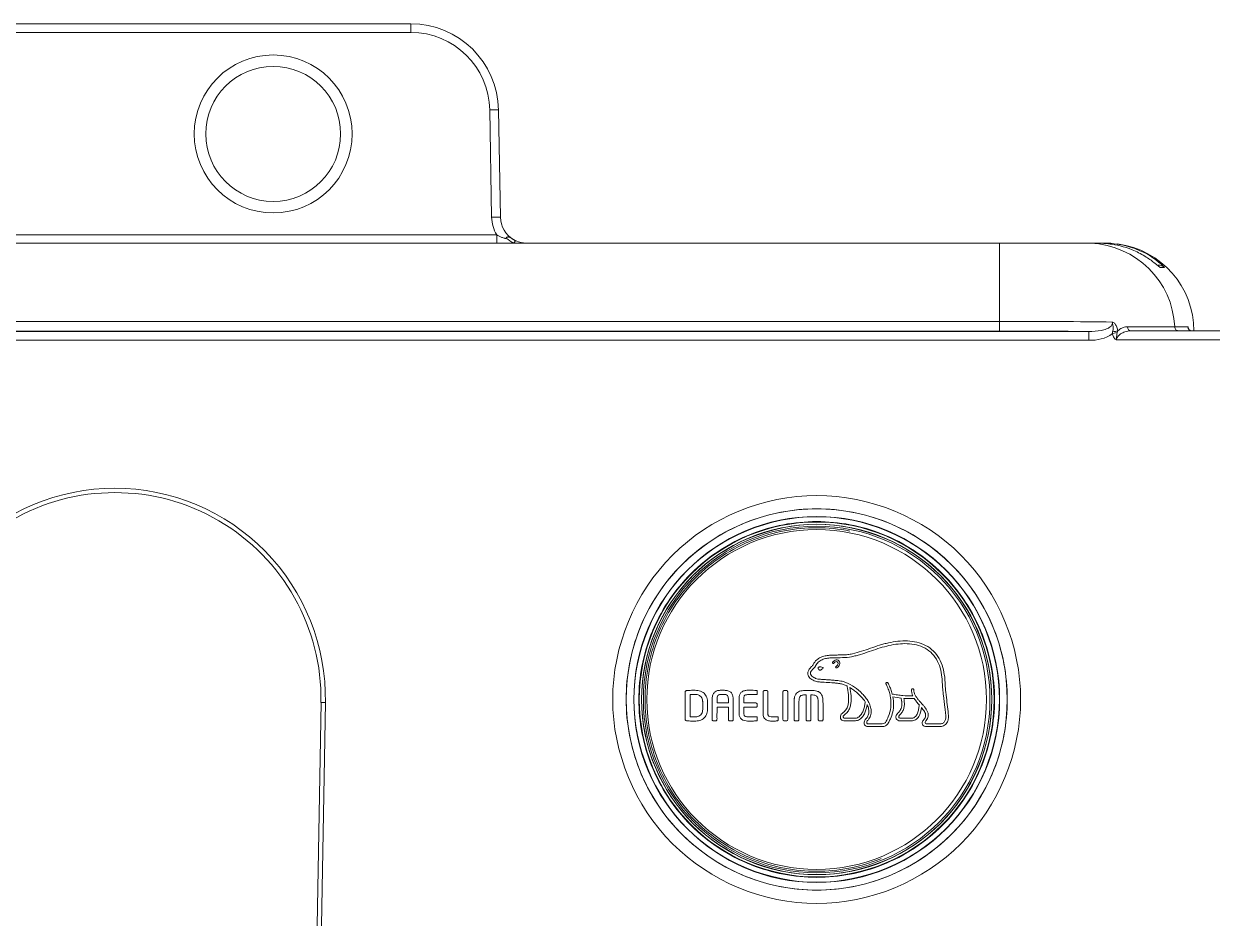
# Model space of a CAD drawing. Extents: x 4791 to 7950, y -233 to 2082.
# Drawn here: x 5752.2 to 5887.7, y 315.5 to 417.4 of the extents above; entities that cross this region are included whole.
import ezdxf

# ---------------------------------------------------------------- set-up
doc = ezdxf.new("R2010")
doc.units = 0
doc.header["$LTSCALE"] = 1.7
doc.header["$MEASUREMENT"] = 0
doc.layers.add('1', color=7, linetype='CONTINUOUS', true_color=0xffffff)

msp = doc.modelspace()

# ---------------------------------------------------------------- linework, layer by layer
at = {"layer": '1', "color": 7, "linetype": 'Continuous', "lineweight": 18}
for p, q in [((5504.84, 417.42), (5796.32, 417.42)), ((5806.32, 407.6), (5806.53, 395.37)), ((5863.4, 392.42), (5437.77, 392.42)), ((5809.53, 392.42), (5875.41, 392.42)), ((5863.4, 392.42), (5863.4, 392.41)), ((5873.79, 392.41), (5863.4, 392.41)), ((5874.97, 392.42), (5873.75, 392.42)), ((5875.41, 392.42), (5875.58, 392.42)), ((5878.36, 382.42), (5939.01, 382.42)), ((5785.44, 274.96), (5786.58, 340.08))]:
    msp.add_line(p, q, dxfattribs=at)
at = {"layer": '1', "color": 7, "linetype": 'Continuous', "lineweight": 13}
for p, q in [((5796.32, 417.42), (5796.32, 416.44)), ((5796.32, 416.44), (5504.84, 416.44)), ((5805.53, 395.37), (5805.32, 407.6)), ((5495.05, 393.36), (5806.11, 393.36)), ((5806.11, 392.42), (5806.11, 393.36)), ((5863.4, 392.41), (5437.77, 392.41)), ((5809.53, 392.42), (5809.53, 392.42)), ((5863.4, 383.51), (5863.4, 392.41)), ((5875.01, 392.41), (5873.79, 392.41)), ((5882.21, 389.64), (5881.73, 389.64)), ((5443.27, 383.51), (5863.4, 383.51)), ((5863.4, 382.4), (5863.4, 383.51)), ((5863.4, 382.4), (5443.27, 382.4)), ((5641.74, 382.35), (5873.61, 382.35)), ((5873.61, 382.35), (5873.61, 381.35)), ((5876.84, 382.23), (5876.28, 382.11)), ((5877.99, 382.9), (5883.38, 382.9)), ((5883.38, 382.9), (5884.89, 382.9)), ((5873.61, 381.35), (5641.74, 381.35)), ((5939.01, 381.42), (5876.74, 381.42)), ((5784.94, 274.97), (5786.08, 340.09)), ((5786.08, 340.09), (5786.58, 340.08))]:
    msp.add_line(p, q, dxfattribs=at)
at = {"layer": '1', "color": 7, "linetype": 'Continuous', "lineweight": 18, "extrusion": (0, 0, -1)}
for centre, radius in [((-5780.63, 404.87), 9), ((-5842.58, 340.42), 20.25), ((-5842.58, 340.42), 19.75)]:
    msp.add_circle(centre, radius, dxfattribs=at)
at = {"layer": '1', "color": 7, "linetype": 'Continuous', "lineweight": 13, "extrusion": (0, 0, -1)}
for centre, radius in [((-5780.63, 404.87), 7.69), ((-5842.58, 340.42), 20.85)]:
    msp.add_circle(centre, radius, dxfattribs=at)
at = {"layer": '1', "color": 7, "linetype": 'Continuous', "lineweight": 13}
for radius in [21.72, 19.36]:
    msp.add_circle((5842.58, 340.42), radius, dxfattribs=at)
at = {"layer": '1', "color": 7, "linetype": 'Continuous', "lineweight": 18}
for centre, radius, start, end in [((5796.32, 407.42), 10, 1, 90), ((5809.53, 395.42), 3, 181, 239.4827), ((5762.58, 340.5), 24, 90, 181), ((5762.58, 340.5), 24, 359, 90), ((5842.58, 340.42), 20.22, 90, 270), ((5842.58, 340.42), 19.96, 90, 270), ((5842.58, 340.42), 20.22, 270, 90), ((5842.58, 340.42), 19.96, 270, 90)]:
    msp.add_arc(centre, radius, start, end, dxfattribs=at)
at = {"layer": '1', "color": 7, "linetype": 'Continuous', "lineweight": 13}
for centre, radius, start, end in [((5796.32, 407.44), 9, 1, 90), ((5809.53, 395.44), 4, 181, 211.2585), ((5762.58, 340.5), 23.5, 359, 181)]:
    msp.add_arc(centre, radius, start, end, dxfattribs=at)
for centre, major_axis, ratio, start_param, end_param in [((5805.32, 407.58), (-1, -0.017), 0.01745, 3.141593, 4.712084), ((5805.53, 395.35), (-1, -0.017), 0.01745, 3.141593, 4.712084), ((5808.07, 393.94), (-1.48, 1.34), 0.640396, 1.562554, 2.097231), ((5873.4, 382.42), (0, -10), 0.999848, 1.618433, 3.101692), ((5881.52, 388.92), (0, 1), 0.999848, 5.519399, 6.283185), ((5876.22, 382.42), (0.993, 0.116), 0.106588, 4.791338, 5.447145), ((5878.36, 382.92), (0, 0.5), 0.730115, 1.618433, 3.141593), ((5883.88, 382.92), (0, -0.5), 0.999848, 4.760026, 6.283185), ((5885.39, 382.92), (0, 0.5), 0.999848, 1.618433, 3.141593)]:
    msp.add_ellipse(centre, major_axis=major_axis, ratio=ratio, start_param=start_param, end_param=end_param, dxfattribs=at)
at = {"layer": '1', "color": 7, "linetype": 'Continuous', "lineweight": 18}
for centre, major_axis, ratio, start_param, end_param in [((5873.75, 391.42), (0, 1), 0.999848, 6.243285, 6.283188), ((5875.63, 383.33), (-0.015, -1), 0.644481, 1.671452, 1.680857)]:
    msp.add_ellipse(centre, major_axis=major_axis, ratio=ratio, start_param=start_param, end_param=end_param, dxfattribs=at)
at = {"layer": '1', "color": 7, "linetype": 'Continuous', "lineweight": 18, "extrusion": (0, 0, -1)}
for start_param, end_param in [(4.712389, 4.782118), (4.84306, 6.283185)]:
    msp.add_ellipse((5875.58, 382.42), major_axis=(10, 0), ratio=0.999848, start_param=start_param, end_param=end_param, dxfattribs=at)
at = {"layer": '1', "color": 7, "linetype": 'Continuous', "lineweight": 13}
for points, knots in [([(5806.11, 393.36), (5806.3, 393.26), (5806.49, 393.16), (5806.8, 393.04), (5806.92, 392.99), (5807.06, 392.97), (5807.08, 392.97), (5807.12, 392.97), (5807.14, 392.97), (5807.17, 392.98), (5807.18, 392.99), (5807.19, 392.99), (5807.19, 393), (5807.2, 393)], [0, 0, 0, 0, 0.528618, 0.528618, 0.839446, 0.839446, 0.895958, 0.895958, 0.95327, 0.95327, 0.982773, 0.982773, 1, 1, 1, 1]), ([(5807.2, 393), (5807.22, 393.04), (5807.25, 393.07), (5807.31, 393.11), (5807.34, 393.13), (5807.41, 393.14), (5807.46, 393.13), (5807.56, 393.09), (5807.62, 393.06), (5807.74, 393), (5807.79, 392.97), (5807.89, 392.91), (5807.94, 392.87), (5808, 392.84), (5808, 392.84), (5808.01, 392.84)], [0, 0, 0, 0, 0.139275, 0.139275, 0.277239, 0.277239, 0.440101, 0.440101, 0.648676, 0.648676, 0.819149, 0.819149, 0.990153, 0.990153, 1, 1, 1, 1]), ([(5808.01, 392.84), (5808.01, 392.84), (5808.01, 392.84), (5808.02, 392.83), (5808.04, 392.82), (5808.06, 392.8), (5808.07, 392.8), (5808.11, 392.77), (5808.13, 392.76), (5808.17, 392.73), (5808.18, 392.71), (5808.2, 392.67), (5808.21, 392.64), (5808.19, 392.58), (5808.17, 392.56), (5808.13, 392.51), (5808.1, 392.48), (5808.07, 392.45)], [0, 0, 0, 0, 0.009278, 0.009278, 0.089428, 0.089428, 0.169543, 0.169543, 0.329126, 0.329126, 0.469832, 0.469832, 0.698249, 0.698249, 0.848801, 0.848801, 1, 1, 1, 1]), ([(5808.16, 392.41), (5808.15, 392.42), (5808.15, 392.42), (5808.12, 392.43), (5808.09, 392.44), (5808.07, 392.45)], [0, 0, 0, 0, 0.270006, 0.270006, 1, 1, 1, 1]), ([(5875.41, 392.42), (5877.35, 392.42), (5879.24, 391.77), (5881.68, 390.3), (5882.24, 389.64), (5882.21, 389.64)], [0, 0, 0, 0, 0.5, 0.5, 1, 1, 1, 1]), ([(5873.61, 382.35), (5874.07, 382.35), (5874.54, 382.38), (5875.21, 382.51), (5875.42, 382.56), (5875.76, 382.7), (5875.9, 382.78), (5876.1, 382.94), (5876.17, 383.01), (5876.24, 383.14), (5876.26, 383.19), (5876.28, 383.27), (5876.28, 383.31), (5876.28, 383.37), (5876.28, 383.39), (5876.27, 383.42)], [0, 0, 0, 0, 0.447489, 0.447489, 0.655222, 0.655222, 0.805628, 0.805628, 0.898157, 0.898157, 0.943626, 0.943626, 0.97884, 0.97884, 1, 1, 1, 1]), ([(5876.27, 383.43), (5876.27, 383.43), (5876.28, 383.43), (5876.28, 383.43), (5876.28, 383.43), (5876.28, 383.43), (5876.28, 383.43), (5876.28, 383.43), (5876.28, 383.43), (5876.28, 383.43), (5876.29, 383.43), (5876.29, 383.43), (5876.29, 383.43), (5876.3, 383.43), (5876.3, 383.42), (5876.32, 383.42), (5876.33, 383.42), (5876.39, 383.4), (5876.43, 383.37), (5876.52, 383.3), (5876.56, 383.26), (5876.68, 383.11), (5876.75, 382.98), (5876.85, 382.71), (5876.88, 382.56), (5876.9, 382.42)], [0, 0, 0, 0, 0.004895, 0.004895, 0.008961, 0.008961, 0.009633, 0.009633, 0.010994, 0.010994, 0.013809, 0.013809, 0.019807, 0.019807, 0.033143, 0.033143, 0.061036, 0.061036, 0.20408, 0.20408, 0.347618, 0.347618, 0.673337, 0.673337, 1, 1, 1, 1]), ([(5876.31, 382.32), (5876.35, 382.46), (5876.37, 382.6), (5876.37, 382.97), (5876.32, 383.19), (5876.27, 383.42)], [0, 0, 0, 0, 0.372908, 0.372908, 1, 1, 1, 1]), ([(5876.74, 381.42), (5876.74, 381.42), (5876.74, 381.42), (5876.74, 381.42), (5876.74, 381.42), (5876.74, 381.42), (5876.74, 381.42), (5876.74, 381.42), (5876.74, 381.42), (5876.73, 381.42), (5876.73, 381.43), (5876.73, 381.43), (5876.73, 381.43), (5876.72, 381.43), (5876.71, 381.43), (5876.7, 381.44), (5876.7, 381.44), (5876.68, 381.45), (5876.67, 381.46), (5876.65, 381.47), (5876.63, 381.48), (5876.56, 381.54), (5876.52, 381.59), (5876.39, 381.76), (5876.33, 381.9), (5876.29, 382.07), (5876.28, 382.09), (5876.28, 382.11)], [0, 0, 0, 0, 0.000922, 0.000922, 0.002268, 0.002268, 0.003614, 0.003614, 0.006305, 0.006305, 0.011685, 0.011685, 0.020842, 0.020842, 0.036124, 0.036124, 0.060933, 0.060933, 0.100227, 0.100227, 0.161025, 0.161025, 0.402693, 0.402693, 0.921599, 0.921599, 1, 1, 1, 1]), ([(5878.36, 382.42), (5878.14, 382.42), (5877.92, 382.39), (5877.54, 382.26), (5877.38, 382.18), (5877.12, 382), (5877.02, 381.91), (5876.87, 381.73), (5876.82, 381.64), (5876.76, 381.51), (5876.75, 381.46), (5876.74, 381.42)], [0, 0, 0, 0, 0.347262, 0.347262, 0.619476, 0.619476, 0.807201, 0.807201, 0.944219, 0.944219, 1, 1, 1, 1]), ([(5876.84, 382.23), (5876.78, 382.02), (5876.76, 381.79), (5876.75, 381.53), (5876.75, 381.51), (5876.74, 381.47), (5876.74, 381.45), (5876.74, 381.43), (5876.74, 381.42), (5876.74, 381.42)], [0, 0, 0, 0, 0.847781, 0.847781, 0.919341, 0.919341, 0.991091, 0.991091, 1, 1, 1, 1]), ([(5876.9, 382.42), (5877.04, 382.56), (5877.2, 382.67), (5877.54, 382.84), (5877.73, 382.89), (5877.94, 382.9), (5877.97, 382.9), (5877.99, 382.9)], [0, 0, 0, 0, 0.439501, 0.439501, 0.939036, 0.939036, 1, 1, 1, 1]), ([(5842.58, 318.7), (5841.22, 318.7), (5838.49, 318.96), (5834.43, 320.14), (5830.57, 322.14), (5827.11, 324.95), (5824.3, 328.41), (5822.29, 332.27), (5821.12, 336.33), (5820.73, 340.42), (5821.12, 344.52), (5822.29, 348.58), (5824.3, 352.43), (5827.11, 355.89), (5830.57, 358.71), (5835.64, 361.34), (5839.85, 362.15), (5842.58, 362.15)], [0, 0, 0, 0, 0.059995, 0.11999, 0.184995, 0.25, 0.315005, 0.38001, 0.440005, 0.5, 0.559995, 0.61999, 0.684995, 0.75, 0.815005, 0.88001, 1, 1, 1, 1]), ([(5842.58, 362.15), (5845.31, 362.15), (5849.52, 361.34), (5854.59, 358.71), (5858.05, 355.89), (5860.87, 352.43), (5862.87, 348.58), (5864.05, 344.52), (5864.43, 340.42), (5864.05, 336.33), (5862.87, 332.27), (5860.87, 328.41), (5858.05, 324.95), (5854.59, 322.14), (5850.74, 320.14), (5846.68, 318.96), (5843.95, 318.7), (5842.58, 318.7)], [0, 0, 0, 0, 0.11999, 0.184995, 0.25, 0.315005, 0.38001, 0.440005, 0.5, 0.559995, 0.61999, 0.684995, 0.75, 0.815005, 0.880011, 0.940005, 1, 1, 1, 1]), ([(5842.58, 319.59), (5837.13, 319.59), (5831.71, 321.84), (5823.99, 329.55), (5821.75, 334.97), (5821.75, 345.88), (5823.99, 351.3), (5831.71, 359.01), (5837.13, 361.25), (5842.58, 361.25)], [0, 0, 0, 0, 0.25, 0.25, 0.5, 0.5, 0.75, 0.75, 1, 1, 1, 1]), ([(5842.58, 320.15), (5840.03, 320.15), (5834.73, 321.16), (5827.84, 325.68), (5823.32, 332.57), (5821.82, 340.42), (5823.32, 348.28), (5827.84, 355.16), (5834.73, 359.68), (5840.03, 360.7), (5842.58, 360.69)], [0, 0, 0, 0, 0.11999, 0.25, 0.38001, 0.5, 0.61999, 0.75, 0.88001, 1, 1, 1, 1]), ([(5842.58, 320.46), (5837.36, 320.46), (5832.16, 322.61), (5824.77, 330), (5822.62, 335.2), (5822.62, 345.65), (5824.77, 350.84), (5832.16, 358.23), (5837.36, 360.38), (5842.58, 360.38)], [0, 0, 0, 0, 0.25, 0.25, 0.5, 0.5, 0.75, 0.75, 1, 1, 1, 1]), ([(5842.58, 361.25), (5848.04, 361.25), (5853.46, 359.01), (5861.17, 351.3), (5863.41, 345.88), (5863.41, 334.97), (5861.17, 329.55), (5853.46, 321.84), (5848.04, 319.59), (5842.58, 319.59)], [0, 0, 0, 0, 0.25, 0.25, 0.5, 0.5, 0.75, 0.75, 1, 1, 1, 1]), ([(5842.58, 360.69), (5845.13, 360.7), (5850.44, 359.68), (5857.32, 355.16), (5861.84, 348.28), (5863.34, 340.42), (5861.84, 332.57), (5857.32, 325.68), (5850.44, 321.16), (5845.13, 320.15), (5842.58, 320.15)], [0, 0, 0, 0, 0.11999, 0.25, 0.38001, 0.5, 0.61999, 0.75, 0.88001, 1, 1, 1, 1]), ([(5842.58, 360.38), (5847.81, 360.38), (5853, 358.23), (5860.39, 350.84), (5862.54, 345.65), (5862.54, 335.2), (5860.39, 330), (5853, 322.61), (5847.81, 320.46), (5842.58, 320.46)], [0, 0, 0, 0, 0.25, 0.25, 0.5, 0.5, 0.75, 0.75, 1, 1, 1, 1]), ([(5842.58, 320.85), (5840.12, 320.85), (5835, 321.83), (5828.35, 326.2), (5823.99, 332.84), (5822.55, 340.42), (5823.99, 348), (5828.35, 354.65), (5835, 359.01), (5840.12, 359.99), (5842.58, 359.99)], [0, 0, 0, 0, 0.11999, 0.25, 0.38001, 0.5, 0.61999, 0.75, 0.88001, 1, 1, 1, 1]), ([(5842.58, 344.92), (5842.73, 345.03), (5843.02, 345.24), (5843.52, 345.4), (5843.94, 345.46), (5844.27, 345.48), (5844.6, 345.48), (5845.04, 345.49), (5845.58, 345.5), (5846.03, 345.52), (5846.39, 345.57), (5846.92, 345.69), (5847.7, 345.91), (5848.72, 346.26), (5849.56, 346.55), (5850.25, 346.75), (5851.3, 347.01), (5852.56, 347.16), (5854, 346.98), (5855.02, 346.62), (5855.92, 345.98), (5856.58, 345.11), (5857, 344.09), (5857.11, 343.37), (5857.17, 343.01)], [0, 0, 0, 0, 0.031065, 0.062098, 0.09184, 0.105056, 0.118861, 0.149898, 0.181263, 0.213098, 0.22892, 0.244617, 0.307371, 0.370086, 0.43281, 0.464172, 0.49543, 0.621628, 0.684567, 0.747596, 0.810383, 0.873217, 0.936501, 1, 1, 1, 1]), ([(5842.58, 344.47), (5842.7, 344.6), (5842.94, 344.85), (5843.44, 345.06), (5843.87, 345.14), (5844.17, 345.17), (5844.35, 345.17), (5845.13, 345.18), (5846.06, 345.16), (5847.07, 345.41), (5847.74, 345.6), (5848.57, 345.88), (5849.56, 346.22), (5850.56, 346.52), (5851.59, 346.73), (5852.64, 346.81), (5853.69, 346.73), (5854.71, 346.43), (5855.61, 345.85), (5856.28, 345.02), (5856.69, 344.03), (5856.8, 343.33), (5856.86, 342.98)], [0, 0, 0, 0, 0.030822, 0.062001, 0.093351, 0.10899, 0.116765, 0.124539, 0.248688, 0.279878, 0.311028, 0.373303, 0.435625, 0.497844, 0.560314, 0.623634, 0.686338, 0.749101, 0.811556, 0.873952, 0.93686, 1, 1, 1, 1]), ([(5842.58, 342.47), (5842.4, 342.51), (5842.21, 342.59), (5841.96, 342.74), (5841.89, 342.79), (5841.74, 342.93), (5841.68, 343), (5841.58, 343.2), (5841.55, 343.32), (5841.56, 343.56), (5841.61, 343.68), (5841.67, 343.78), (5841.74, 343.91), (5841.83, 344), (5841.93, 344.1), (5842.01, 344.18), (5842.1, 344.27), (5842.16, 344.37)], [0, 0, 0, 0, 0.215545, 0.215545, 0.325587, 0.325587, 0.436186, 0.436186, 0.574746, 0.574746, 0.711528, 0.711528, 0.711528, 0.86538, 0.86538, 0.86538, 1, 1, 1, 1]), ([(5842.58, 342.79), (5842.5, 342.81), (5842.35, 342.87), (5842.13, 342.99), (5841.94, 343.16), (5841.83, 343.41), (5841.92, 343.61), (5842.02, 343.74), (5842.13, 343.87), (5842.29, 344.01), (5842.38, 344.15), (5842.43, 344.22)], [0, 0, 0, 0, 0.124245, 0.248239, 0.375644, 0.497238, 0.622154, 0.685088, 0.748831, 0.874515, 1, 1, 1, 1]), ([(5842.78, 344.09), (5842.77, 344.08), (5842.75, 344.08), (5842.74, 344.05), (5842.74, 344.03), (5842.74, 344.02)], [0, 0, 0, 0, 0.536794, 0.536794, 1, 1, 1, 1]), ([(5843.31, 344.08), (5843.23, 344.12), (5843.14, 344.13), (5843, 344.13), (5842.96, 344.13), (5842.87, 344.12), (5842.82, 344.1), (5842.78, 344.09)], [0, 0, 0, 0, 0.521079, 0.521079, 0.779811, 0.779811, 1, 1, 1, 1]), ([(5844.42, 344.55), (5844.4, 344.57), (5844.38, 344.6), (5844.4, 344.69), (5844.51, 344.78), (5844.67, 344.9), (5844.91, 344.95), (5845.12, 344.83), (5845.24, 344.62), (5845.19, 344.38), (5845.07, 344.17), (5844.94, 344.07), (5844.87, 344.02)], [0, 0, 0, 0, 0.030736, 0.061925, 0.126206, 0.259835, 0.378383, 0.499936, 0.618692, 0.742713, 0.867129, 1, 1, 1, 1]), ([(5844.55, 344.57), (5844.53, 344.55), (5844.51, 344.54), (5844.46, 344.53), (5844.43, 344.53), (5844.42, 344.55)], [0, 0, 0, 0, 0.494052, 0.494052, 1, 1, 1, 1]), ([(5845.01, 344.51), (5845.01, 344.59), (5844.99, 344.65), (5844.86, 344.75), (5844.79, 344.74), (5844.68, 344.69), (5844.65, 344.66), (5844.6, 344.62), (5844.58, 344.6), (5844.55, 344.57)], [0, 0, 0, 0, 0.329874, 0.329874, 0.674736, 0.674736, 0.830506, 0.830506, 1, 1, 1, 1]), ([(5844.75, 344.06), (5844.74, 344.08), (5844.74, 344.11), (5844.76, 344.16), (5844.78, 344.18), (5844.8, 344.19)], [0, 0, 0, 0, 0.50783, 0.50783, 1, 1, 1, 1]), ([(5844.8, 344.19), (5844.85, 344.22), (5844.9, 344.28), (5844.97, 344.38), (5845, 344.45), (5845.01, 344.51)], [0, 0, 0, 0, 0.48075, 0.48075, 1, 1, 1, 1]), ([(5848.43, 338.08), (5848.54, 338.24), (5848.76, 338.55), (5848.81, 339.13), (5848.71, 339.68), (5848.48, 340.2), (5848.21, 340.59), (5847.96, 340.87), (5847.57, 341.29), (5846.93, 341.86), (5846.12, 342.3), (5845.52, 342.49), (5845.16, 342.55), (5844.76, 342.6), (5844.28, 342.64), (5843.71, 342.67), (5843.24, 342.71), (5842.86, 342.72), (5842.67, 342.76), (5842.58, 342.79)], [0, 0, 0, 0, 0.06249, 0.124606, 0.186702, 0.24896, 0.311576, 0.34305, 0.374699, 0.501965, 0.627678, 0.675599, 0.713056, 0.747191, 0.810375, 0.873583, 0.936797, 0.968379, 1, 1, 1, 1]), ([(5842.74, 344.02), (5842.74, 344.01), (5842.74, 343.99), (5842.75, 343.98), (5842.75, 343.97), (5842.76, 343.94), (5842.77, 343.92), (5842.81, 343.87), (5842.83, 343.83), (5842.88, 343.78), (5842.9, 343.77), (5842.96, 343.76), (5842.99, 343.76), (5843.02, 343.77)], [0, 0, 0, 0, 0.059699, 0.059699, 0.1355, 0.1355, 0.286704, 0.286704, 0.587401, 0.587401, 0.808477, 0.808477, 1, 1, 1, 1]), ([(5843.02, 343.77), (5843.04, 343.78), (5843.08, 343.8), (5843.12, 343.83), (5843.15, 343.85), (5843.22, 343.91), (5843.26, 343.95), (5843.3, 344.01), (5843.31, 344.03), (5843.32, 344.05), (5843.32, 344.05), (5843.32, 344.07), (5843.32, 344.08), (5843.31, 344.08)], [0, 0, 0, 0, 0.17224, 0.17224, 0.381007, 0.381007, 0.798277, 0.798277, 0.895995, 0.895995, 0.949044, 0.949044, 1, 1, 1, 1]), ([(5844.87, 344.02), (5844.85, 344.01), (5844.83, 344.01), (5844.78, 344.02), (5844.76, 344.03), (5844.75, 344.06)], [0, 0, 0, 0, 0.489999, 0.489999, 1, 1, 1, 1]), ([(5827.74, 337.99), (5827.69, 338.01), (5827.62, 338.04), (5827.59, 338.12), (5827.58, 338.17), (5827.58, 338.29), (5827.58, 338.62), (5827.58, 339.34), (5827.58, 340.17), (5827.58, 340.84), (5827.58, 341.12), (5827.58, 341.21), (5827.58, 341.26), (5827.59, 341.31), (5827.61, 341.37), (5827.67, 341.41), (5827.74, 341.43), (5827.91, 341.45), (5828.15, 341.46), (5828.45, 341.47), (5828.74, 341.47), (5829.14, 341.44), (5829.64, 341.28), (5830.04, 340.8), (5830.16, 340.2), (5830.13, 339.69), (5830.14, 339.28), (5830.1, 338.88), (5829.91, 338.4), (5829.4, 338.03), (5829, 337.98), (5828.81, 337.96)], [0, 0, 0, 0, 0.014302, 0.02139, 0.025262, 0.02928, 0.061124, 0.124811, 0.252184, 0.315879, 0.331808, 0.339774, 0.343747, 0.347534, 0.35466, 0.361747, 0.36913, 0.377361, 0.413569, 0.444153, 0.472599, 0.504487, 0.569688, 0.627909, 0.689508, 0.753143, 0.784572, 0.815661, 0.877335, 0.938781, 1, 1, 1, 1]), ([(5831.22, 339.54), (5831.22, 339.28), (5831.22, 338.88), (5831.21, 338.41), (5831.22, 338.2), (5831.21, 338.1), (5831.19, 338.04), (5831.14, 337.99), (5831.08, 337.98), (5831.01, 337.98), (5830.93, 337.98), (5830.86, 337.98), (5830.81, 337.98), (5830.77, 337.99), (5830.72, 338.01), (5830.68, 338.06), (5830.66, 338.13), (5830.67, 338.22), (5830.66, 338.57), (5830.67, 339.17), (5830.67, 339.83), (5830.67, 340.26), (5830.67, 340.46), (5830.67, 340.59), (5830.69, 340.81), (5830.79, 341.13), (5831.1, 341.39), (5831.42, 341.46), (5831.68, 341.47), (5831.87, 341.47), (5832.07, 341.47), (5832.33, 341.45), (5832.64, 341.38), (5832.95, 341.12), (5833.04, 340.8), (5833.06, 340.53), (5833.06, 340.27), (5833.06, 339.82), (5833.06, 339.17), (5833.06, 338.57), (5833.06, 338.23), (5833.06, 338.13), (5833.05, 338.06), (5833, 338.01), (5832.94, 337.98), (5832.88, 337.98), (5832.8, 337.98), (5832.72, 337.98), (5832.65, 337.98), (5832.58, 337.99), (5832.53, 338.05), (5832.51, 338.11), (5832.51, 338.2), (5832.51, 338.41), (5832.51, 338.88), (5832.51, 339.28), (5832.51, 339.54)], [0, 0, 0, 0, 0.063184, 0.094766, 0.110552, 0.114489, 0.118429, 0.125933, 0.129696, 0.133627, 0.14151, 0.149399, 0.15137, 0.153312, 0.157147, 0.164721, 0.16853, 0.172458, 0.188255, 0.251443, 0.314631, 0.346225, 0.354118, 0.361908, 0.377641, 0.408125, 0.43858, 0.470009, 0.485485, 0.501054, 0.516573, 0.532199, 0.563744, 0.592552, 0.623644, 0.639478, 0.657117, 0.685448, 0.748631, 0.811801, 0.827591, 0.831538, 0.835485, 0.843127, 0.84684, 0.85069, 0.858565, 0.866451, 0.87039, 0.874213, 0.882765, 0.885904, 0.889455, 0.905239, 0.936818, 1, 1, 1, 1]), ([(5834.71, 337.96), (5834.46, 337.99), (5834.09, 338.03), (5833.79, 338.42), (5833.74, 338.68), (5833.74, 338.85), (5833.74, 338.97), (5833.74, 339.18), (5833.74, 339.61), (5833.74, 340.09), (5833.73, 340.57), (5833.76, 340.92), (5833.93, 341.23), (5834.25, 341.41), (5834.55, 341.47), (5834.79, 341.47), (5835.15, 341.47), (5835.46, 341.46), (5835.7, 341.45)], [0, 0, 0, 0, 0.126371, 0.186241, 0.245333, 0.260423, 0.276365, 0.308283, 0.37212, 0.499792, 0.563588, 0.622442, 0.68005, 0.743121, 0.808651, 0.84042, 0.870093, 1, 1, 1, 1]), ([(5837.33, 337.96), (5837.25, 337.97), (5837.08, 337.98), (5836.83, 338.07), (5836.62, 338.24), (5836.51, 338.48), (5836.47, 338.69), (5836.47, 338.86), (5836.47, 339.13), (5836.47, 339.7), (5836.47, 340.41), (5836.47, 340.99), (5836.47, 341.22), (5836.47, 341.29), (5836.47, 341.33), (5836.5, 341.38), (5836.55, 341.43), (5836.63, 341.45), (5836.74, 341.44), (5836.84, 341.45), (5836.91, 341.44), (5836.95, 341.42), (5836.99, 341.38), (5837.02, 341.33), (5837.02, 341.29), (5837.02, 341.23), (5837.02, 340.99), (5837.02, 340.42), (5837.02, 339.71), (5837.02, 339.09), (5837.02, 338.8), (5837.03, 338.67), (5837.05, 338.59), (5837.16, 338.47), (5837.34, 338.45), (5837.52, 338.45), (5837.79, 338.45), (5838.01, 338.45), (5838.18, 338.45)], [0, 0, 0, 0, 0.030482, 0.06101, 0.091863, 0.122259, 0.15278, 0.167966, 0.18373, 0.24679, 0.372906, 0.435946, 0.451698, 0.455635, 0.459512, 0.467119, 0.474775, 0.482391, 0.4981, 0.513819, 0.517669, 0.521487, 0.52914, 0.536749, 0.540616, 0.544552, 0.560302, 0.623341, 0.749457, 0.812515, 0.843937, 0.851838, 0.859526, 0.873506, 0.905389, 0.921176, 0.936941, 1, 1, 1, 1]), ([(5838.88, 341.44), (5838.88, 341.44), (5838.88, 341.44), (5838.96, 341.44), (5839.05, 341.44), (5839.17, 341.44), (5839.21, 341.43), (5839.27, 341.37), (5839.28, 341.33), (5839.28, 341), (5839.28, 340.71), (5839.28, 339.66), (5839.28, 338.9), (5839.28, 338.1), (5839.26, 338.06), (5839.21, 338), (5839.17, 337.98), (5839.05, 337.98), (5838.96, 337.98), (5838.84, 337.98), (5838.8, 338), (5838.75, 338.06), (5838.73, 338.1), (5838.73, 338.9), (5838.73, 339.66), (5838.73, 340.71), (5838.73, 341), (5838.73, 341.33), (5838.75, 341.37), (5838.8, 341.43), (5838.84, 341.44), (5838.88, 341.44)], [0, 0, 0, 0, 0.000055, 0.000055, 0.032788, 0.032788, 0.048205, 0.048205, 0.063529, 0.063529, 0.175221, 0.175221, 0.468761, 0.468761, 0.483932, 0.483932, 0.499905, 0.499905, 0.532638, 0.532638, 0.548319, 0.548319, 0.563919, 0.563919, 0.857459, 0.857459, 0.969152, 0.969152, 0.984305, 0.984305, 1, 1, 1, 1]), ([(5841.38, 340.95), (5841.33, 340.95), (5841.23, 340.95), (5841.07, 340.94), (5840.92, 340.92), (5840.78, 340.87), (5840.67, 340.78), (5840.59, 340.6), (5840.55, 340.25), (5840.56, 339.74), (5840.56, 339.14), (5840.56, 338.64), (5840.56, 338.31), (5840.56, 338.18), (5840.56, 338.13), (5840.55, 338.08), (5840.52, 338.02), (5840.45, 337.98), (5840.38, 337.98), (5840.28, 337.98), (5840.18, 337.98), (5840.09, 337.99), (5840.03, 338.04), (5840.01, 338.09), (5840.01, 338.14), (5840.01, 338.36), (5840, 338.78), (5840.01, 339.39), (5840.01, 339.89), (5840.01, 340.23), (5840.02, 340.44), (5840.04, 340.64), (5840.1, 340.88), (5840.26, 341.14), (5840.5, 341.31), (5840.78, 341.4), (5841.08, 341.44), (5841.38, 341.45), (5841.68, 341.46), (5841.98, 341.45), (5842.29, 341.44), (5842.48, 341.4), (5842.58, 341.38)], [0, 0, 0, 0, 0.016016, 0.031889, 0.048206, 0.06362, 0.077426, 0.092442, 0.124334, 0.187491, 0.250473, 0.313446, 0.344917, 0.352782, 0.356714, 0.36065, 0.368425, 0.375808, 0.383491, 0.391346, 0.407084, 0.414299, 0.421163, 0.428144, 0.431786, 0.435722, 0.498704, 0.563493, 0.624666, 0.656162, 0.67187, 0.687832, 0.720213, 0.750615, 0.77943, 0.810471, 0.841858, 0.873718, 0.905588, 0.937081, 0.968381, 1, 1, 1, 1]), ([(5846.03, 341.97), (5845.89, 342.03), (5845.63, 342.14), (5845.19, 342.24), (5844.75, 342.29), (5844.17, 342.34), (5843.59, 342.37), (5843.08, 342.41), (5842.79, 342.42), (5842.65, 342.45), (5842.58, 342.47)], [0, 0, 0, 0, 0.122989, 0.247475, 0.379518, 0.504165, 0.752104, 0.876089, 0.938026, 1, 1, 1, 1]), ([(5842.58, 341.38), (5842.65, 341.36), (5842.77, 341.32), (5842.98, 341.2), (5843.18, 340.96), (5843.28, 340.57), (5843.3, 340.17), (5843.3, 339.81), (5843.3, 339.47), (5843.3, 338.97), (5843.3, 338.51), (5843.3, 338.18), (5843.3, 338.12), (5843.28, 338.06), (5843.25, 338.01), (5843.18, 337.98), (5843.11, 337.98), (5843.02, 337.98), (5842.93, 337.98), (5842.86, 337.98), (5842.79, 338.01), (5842.74, 338.08), (5842.74, 338.16), (5842.75, 338.49), (5842.74, 338.95), (5842.74, 339.53), (5842.74, 339.89), (5842.74, 340.14), (5842.74, 340.29), (5842.73, 340.4), (5842.72, 340.5), (5842.69, 340.61), (5842.65, 340.71), (5842.6, 340.77), (5842.58, 340.79)], [0, 0, 0, 0, 0.02901, 0.05479, 0.10331, 0.159721, 0.222409, 0.278569, 0.310167, 0.371308, 0.493592, 0.506736, 0.514116, 0.517832, 0.532435, 0.539958, 0.547508, 0.5627, 0.577896, 0.585609, 0.593371, 0.608933, 0.61846, 0.627083, 0.751529, 0.813751, 0.875974, 0.907023, 0.92254, 0.9381, 0.953712, 0.969309, 0.984787, 1, 1, 1, 1]), ([(5848.33, 339.83), (5848.27, 339.51), (5848.17, 339.02), (5847.84, 338.45), (5847.48, 338.1), (5847.14, 338), (5846.91, 337.98), (5846.72, 337.99), (5846.47, 337.99), (5846.18, 337.99), (5845.97, 337.99), (5845.8, 337.99), (5845.64, 337.99), (5845.43, 338.04), (5845.3, 338.22), (5845.27, 338.39), (5845.28, 338.55), (5845.38, 338.74), (5845.52, 338.88), (5845.65, 338.99), (5845.78, 339.09), (5845.91, 339.25), (5846.09, 339.53), (5846.18, 339.85), (5846.21, 340.17), (5846.22, 340.5), (5846.21, 340.9), (5846.16, 341.31), (5846.11, 341.6), (5846.08, 341.76), (5846.05, 341.87), (5846.03, 341.94), (5846.03, 341.97)], [0, 0, 0, 0, 0.118954, 0.178058, 0.237261, 0.295077, 0.302583, 0.319942, 0.363766, 0.39404, 0.424312, 0.439448, 0.454522, 0.48453, 0.513814, 0.528865, 0.54402, 0.573305, 0.60299, 0.617955, 0.632902, 0.662627, 0.692268, 0.750985, 0.780359, 0.810001, 0.869246, 0.92856, 0.95826, 0.974067, 0.988094, 1, 1, 1, 1]), ([(5848.12, 340.17), (5848.1, 340.01), (5848.05, 339.7), (5847.92, 339.24), (5847.73, 338.81), (5847.45, 338.44), (5847.12, 338.28), (5846.89, 338.28), (5846.73, 338.28), (5846.46, 338.28), (5846.14, 338.27), (5845.89, 338.28), (5845.77, 338.27), (5845.69, 338.28), (5845.61, 338.34), (5845.57, 338.46), (5845.62, 338.57), (5845.7, 338.65), (5845.82, 338.75), (5845.97, 338.87), (5846.18, 339.1), (5846.37, 339.45), (5846.47, 339.83), (5846.5, 340.15), (5846.52, 340.46), (5846.5, 341.01), (5846.42, 341.48), (5846.37, 341.79)], [0, 0, 0, 0, 0.063741, 0.126537, 0.189383, 0.252281, 0.311214, 0.326777, 0.342533, 0.374043, 0.437046, 0.468533, 0.476402, 0.484228, 0.499538, 0.514326, 0.530327, 0.545353, 0.560735, 0.590424, 0.621421, 0.684419, 0.748026, 0.779836, 0.81142, 0.874012, 1, 1, 1, 1]), ([(5846.37, 341.79), (5846.4, 341.77), (5846.45, 341.74), (5846.52, 341.7), (5846.55, 341.67), (5846.66, 341.6), (5846.73, 341.55), (5846.94, 341.4), (5847.08, 341.29), (5847.47, 340.94), (5847.71, 340.69), (5847.93, 340.42), (5848, 340.34), (5848.06, 340.26), (5848.12, 340.17)], [0, 0, 0, 0, 0.044632, 0.044632, 0.099459, 0.099459, 0.209196, 0.209196, 0.42882, 0.42882, 0.868032, 0.868032, 0.868032, 1, 1, 1, 1]), ([(5851.2, 341.04), (5851.15, 341.23), (5851.05, 341.59), (5850.85, 341.99), (5850.74, 342.28), (5850.63, 342.36), (5850.56, 342.37), (5850.49, 342.33), (5850.46, 342.27), (5850.47, 342.21), (5850.49, 342.17), (5850.52, 342.1), (5850.59, 341.97), (5850.73, 341.66), (5850.88, 341.21), (5851.04, 340.47), (5851.07, 339.53), (5850.84, 338.61), (5850.56, 338.06), (5850.42, 337.81), (5850.29, 337.68), (5850.05, 337.63), (5849.78, 337.65), (5849.41, 337.64), (5849.04, 337.65), (5848.72, 337.65), (5848.56, 337.65), (5848.47, 337.65), (5848.4, 337.65), (5848.34, 337.67), (5848.28, 337.73), (5848.27, 337.86), (5848.35, 337.98), (5848.4, 338.04), (5848.43, 338.08)], [0, 0, 0, 0, 0.063634, 0.124161, 0.155068, 0.162583, 0.170254, 0.178041, 0.185805, 0.193379, 0.197233, 0.201206, 0.217158, 0.249226, 0.313528, 0.377009, 0.502391, 0.628395, 0.691948, 0.707861, 0.723625, 0.754278, 0.785294, 0.816368, 0.878515, 0.909588, 0.925125, 0.932887, 0.939697, 0.947099, 0.95485, 0.969307, 0.98457, 1, 1, 1, 1]), ([(5857.03, 340.87), (5857.08, 340.41), (5857.16, 339.73), (5857.26, 338.94), (5857.3, 338.49), (5857.27, 338.15), (5857.13, 337.83), (5856.9, 337.67), (5856.69, 337.64), (5856.48, 337.65), (5856.11, 337.64), (5855.69, 337.65), (5855.34, 337.65), (5855.19, 337.65), (5855.12, 337.65), (5855.03, 337.65), (5854.92, 337.76), (5854.98, 337.93), (5855.07, 338.04), (5855.14, 338.13), (5855.19, 338.2), (5855.23, 338.27), (5855.29, 338.43), (5855.32, 338.63), (5855.28, 338.86), (5855.17, 339.17), (5854.94, 339.5), (5854.65, 339.84), (5854.42, 340.1), (5854.19, 340.35), (5853.9, 340.71), (5853.71, 341.07), (5853.66, 341.37), (5853.65, 341.46), (5853.65, 341.52), (5853.63, 341.59), (5853.57, 341.64), (5853.52, 341.64), (5853.46, 341.63), (5853.41, 341.58), (5853.38, 341.47), (5853.4, 341.32), (5853.44, 341.1), (5853.5, 340.94), (5853.54, 340.83)], [0, 0, 0, 0, 0.126859, 0.190293, 0.22189, 0.253156, 0.284757, 0.313723, 0.328448, 0.343201, 0.372732, 0.431795, 0.461327, 0.469478, 0.476035, 0.480557, 0.494607, 0.510036, 0.525978, 0.533962, 0.541892, 0.549741, 0.557719, 0.589078, 0.604898, 0.619636, 0.682495, 0.71411, 0.745723, 0.777741, 0.810074, 0.87323, 0.889381, 0.893426, 0.897467, 0.905455, 0.913156, 0.916855, 0.920723, 0.928426, 0.936076, 0.952044, 0.968053, 1, 1, 1, 1]), ([(5856.91, 342.16), (5856.92, 342.06), (5856.92, 341.96), (5856.94, 341.71), (5856.95, 341.55), (5856.98, 341.22), (5857.01, 341.05), (5857.03, 340.87)], [0, 0, 0, 0, 0.231731, 0.231731, 0.587369, 0.587369, 1, 1, 1, 1]), ([(5857.22, 342.18), (5857.23, 342.08), (5857.23, 341.98), (5857.25, 341.72), (5857.26, 341.57), (5857.29, 341.25), (5857.32, 341.08), (5857.34, 340.91)], [0, 0, 0, 0, 0.237617, 0.237617, 0.596206, 0.596206, 1, 1, 1, 1]), ([(5828.14, 340.97), (5828.22, 340.98), (5828.4, 340.99), (5828.76, 341.01), (5829.22, 340.96), (5829.53, 340.58), (5829.58, 340.29), (5829.59, 340.11), (5829.59, 339.84), (5829.6, 339.52), (5829.59, 339.16), (5829.51, 338.82), (5829.19, 338.46), (5828.84, 338.44), (5828.67, 338.43)], [0, 0, 0, 0, 0.057829, 0.128204, 0.257295, 0.375515, 0.438748, 0.470874, 0.50272, 0.630966, 0.693475, 0.756656, 0.878926, 1, 1, 1, 1]), ([(5828.14, 338.44), (5828.14, 339.1), (5828.14, 339.76), (5828.14, 340.61), (5828.14, 340.79), (5828.14, 340.97)], [0, 0, 0, 0, 0.783054, 0.783054, 1, 1, 1, 1]), ([(5831.22, 340.02), (5831.22, 340.16), (5831.22, 340.29), (5831.22, 340.44), (5831.22, 340.46), (5831.22, 340.55), (5831.22, 340.63), (5831.24, 340.77), (5831.27, 340.84), (5831.37, 340.94), (5831.45, 340.96), (5831.58, 340.99), (5831.66, 340.99), (5831.73, 340.99), (5831.82, 340.99), (5831.91, 340.99), (5832, 340.99), (5832.07, 340.99), (5832.14, 340.99), (5832.28, 340.96), (5832.35, 340.94), (5832.46, 340.84), (5832.48, 340.77), (5832.51, 340.63), (5832.51, 340.55), (5832.51, 340.46), (5832.51, 340.44), (5832.51, 340.29), (5832.51, 340.16), (5832.51, 340.02)], [0, 0, 0, 0, 0.136144, 0.136144, 0.156293, 0.156293, 0.229492, 0.229492, 0.305229, 0.305229, 0.381157, 0.381157, 0.453696, 0.453696, 0.453696, 0.545771, 0.545771, 0.545771, 0.618399, 0.618399, 0.694341, 0.694341, 0.770343, 0.770343, 0.843707, 0.843707, 0.863856, 0.863856, 1, 1, 1, 1]), ([(5835.81, 340.97), (5835.61, 340.98), (5835.32, 340.98), (5834.98, 340.98), (5834.78, 340.98), (5834.62, 340.97), (5834.47, 340.95), (5834.34, 340.89), (5834.29, 340.75), (5834.29, 340.46), (5834.29, 340.22), (5834.29, 340.02)], [0, 0, 0, 0, 0.251704, 0.377555, 0.43991, 0.506851, 0.575038, 0.630462, 0.683322, 0.748671, 1, 1, 1, 1]), ([(5841.93, 340.94), (5841.93, 340.77), (5841.93, 340.6), (5841.93, 340.23), (5841.93, 340.04), (5841.93, 339.66), (5841.93, 339.47), (5841.93, 339.09), (5841.93, 338.9), (5841.93, 338.52), (5841.93, 338.33), (5841.93, 338.1), (5841.91, 338.06), (5841.86, 338), (5841.82, 337.98), (5841.7, 337.98), (5841.61, 337.98), (5841.49, 337.98), (5841.45, 338), (5841.39, 338.06), (5841.38, 338.1), (5841.38, 338.33), (5841.38, 338.52), (5841.38, 338.9), (5841.38, 339.09), (5841.38, 339.47), (5841.38, 339.66), (5841.38, 340.04), (5841.38, 340.23), (5841.38, 340.6), (5841.38, 340.77), (5841.38, 340.95)], [0, 0, 0, 0, 0.082051, 0.082051, 0.171907, 0.171907, 0.261764, 0.261764, 0.351621, 0.351621, 0.441479, 0.441479, 0.459978, 0.459978, 0.479496, 0.479496, 0.51947, 0.51947, 0.538795, 0.538795, 0.557807, 0.557807, 0.647663, 0.647663, 0.73752, 0.73752, 0.827377, 0.827377, 0.917235, 0.917235, 1, 1, 1, 1]), ([(5842.58, 340.79), (5842.54, 340.83), (5842.49, 340.86), (5842.38, 340.9), (5842.32, 340.91), (5842.16, 340.94), (5842.03, 340.94), (5841.93, 340.94)], [0, 0, 0, 0, 0.258739, 0.258739, 0.512101, 0.512101, 1, 1, 1, 1]), ([(5851.27, 340.71), (5851.31, 340.42), (5851.38, 339.85), (5851.27, 339), (5851.05, 338.32), (5850.82, 337.88), (5850.68, 337.63), (5850.48, 337.42), (5850.23, 337.34), (5850.02, 337.34), (5849.87, 337.34), (5849.48, 337.34), (5849.05, 337.34), (5848.66, 337.34), (5848.51, 337.34), (5848.37, 337.33), (5848.2, 337.38), (5848.03, 337.52), (5847.96, 337.73), (5848, 337.94), (5848.09, 338.1), (5848.18, 338.21), (5848.23, 338.26), (5848.25, 338.29)], [0, 0, 0, 0, 0.128473, 0.250591, 0.375534, 0.437888, 0.469435, 0.500995, 0.562656, 0.578375, 0.594127, 0.625648, 0.751733, 0.783254, 0.799015, 0.814737, 0.845784, 0.8762, 0.906804, 0.937762, 0.968776, 0.984365, 1, 1, 1, 1]), ([(5853.54, 340.83), (5853.16, 340.83), (5852.58, 340.83), (5851.79, 340.93), (5851.4, 341.01), (5851.2, 341.04)], [0, 0, 0, 0, 0.487061, 0.743208, 1, 1, 1, 1]), ([(5851.84, 338.88), (5851.93, 338.97), (5852.01, 339.04), (5852.13, 339.23), (5852.17, 339.31), (5852.24, 339.5), (5852.26, 339.6), (5852.29, 339.87), (5852.29, 340.03), (5852.27, 340.2)], [0, 0, 0, 0, 0.25213, 0.25213, 0.444834, 0.444834, 0.655602, 0.655602, 1, 1, 1, 1]), ([(5852.05, 338.67), (5852.15, 338.77), (5852.34, 338.98), (5852.52, 339.37), (5852.59, 339.8), (5852.57, 340.09), (5852.56, 340.23)], [0, 0, 0, 0, 0.245345, 0.494751, 0.747369, 1, 1, 1, 1]), ([(5852.27, 340.2), (5852.27, 340.2), (5852.27, 340.21), (5852.27, 340.22), (5852.27, 340.22), (5852.27, 340.23), (5852.26, 340.24), (5852.26, 340.26), (5852.26, 340.27), (5852.25, 340.32), (5852.25, 340.35), (5852.23, 340.44), (5852.22, 340.51), (5852.21, 340.57)], [0, 0, 0, 0, 0.029421, 0.029421, 0.058551, 0.058551, 0.117044, 0.117044, 0.235555, 0.235555, 0.479655, 0.479655, 1, 1, 1, 1]), ([(5852.51, 340.55), (5852.71, 340.53), (5853.1, 340.51), (5853.5, 340.52), (5853.7, 340.53)], [0, 0, 0, 0, 0.5, 1, 1, 1, 1]), ([(5852.56, 340.23), (5852.55, 340.3), (5852.54, 340.36), (5852.53, 340.46), (5852.52, 340.5), (5852.51, 340.55)], [0, 0, 0, 0, 0.606101, 0.606101, 1, 1, 1, 1]), ([(5853.7, 340.53), (5853.79, 340.4), (5853.96, 340.15), (5854.17, 339.91), (5854.28, 339.79)], [0, 0, 0, 0, 0.497718, 1, 1, 1, 1]), ([(5857.34, 340.91), (5857.38, 340.56), (5857.46, 339.85), (5857.56, 339.05), (5857.61, 338.49), (5857.58, 338.14), (5857.45, 337.73), (5857.13, 337.43), (5856.85, 337.34), (5856.68, 337.33), (5856.25, 337.34), (5855.77, 337.34), (5855.28, 337.34), (5855.1, 337.33), (5854.93, 337.34), (5854.75, 337.41), (5854.65, 337.56), (5854.6, 337.72), (5854.63, 337.89), (5854.71, 338.03), (5854.79, 338.13), (5854.87, 338.23), (5854.96, 338.37), (5855.02, 338.58), (5854.98, 338.83), (5854.81, 339.14), (5854.64, 339.35), (5854.54, 339.49)], [0, 0, 0, 0, 0.126619, 0.253966, 0.290458, 0.327063, 0.38052, 0.441998, 0.473467, 0.486041, 0.50179, 0.630041, 0.662105, 0.678135, 0.693859, 0.725261, 0.741374, 0.757425, 0.786035, 0.800661, 0.815757, 0.830862, 0.845974, 0.875005, 0.904431, 0.935512, 1, 1, 1, 1]), ([(5834.29, 340.02), (5834.74, 340.02), (5835.2, 340.02), (5835.69, 340.02), (5835.73, 340), (5835.79, 339.94), (5835.81, 339.9), (5835.81, 339.81), (5835.81, 339.75), (5835.81, 339.65), (5835.79, 339.61), (5835.73, 339.56), (5835.69, 339.54), (5835.2, 339.54), (5834.74, 339.54), (5834.29, 339.54)], [0, 0, 0, 0, 0.401782, 0.401782, 0.438625, 0.438625, 0.475487, 0.475487, 0.5265, 0.5265, 0.562726, 0.562726, 0.598218, 0.598218, 1, 1, 1, 1]), ([(5834.29, 339.54), (5834.29, 339.33), (5834.29, 339.07), (5834.29, 338.76), (5834.3, 338.61), (5834.4, 338.5), (5834.56, 338.46), (5834.71, 338.45), (5834.93, 338.45), (5835.29, 338.45), (5835.6, 338.45), (5835.81, 338.45)], [0, 0, 0, 0, 0.251654, 0.315349, 0.376801, 0.427446, 0.490299, 0.5599, 0.622521, 0.748348, 1, 1, 1, 1]), ([(5848.25, 338.29), (5848.3, 338.34), (5848.34, 338.39), (5848.4, 338.51), (5848.43, 338.57), (5848.48, 338.71), (5848.5, 338.78), (5848.53, 339.02), (5848.53, 339.17), (5848.47, 339.51), (5848.41, 339.67), (5848.33, 339.83)], [0, 0, 0, 0, 0.12347, 0.12347, 0.241456, 0.241456, 0.388879, 0.388879, 0.673511, 0.673511, 1, 1, 1, 1]), ([(5854.54, 339.49), (5854.46, 339.14), (5854.36, 338.62), (5853.95, 338.14), (5853.63, 338), (5853.12, 337.97), (5852.65, 337.99), (5852.22, 337.99), (5852.04, 337.98), (5851.82, 338.02), (5851.66, 338.18), (5851.61, 338.33), (5851.6, 338.42), (5851.61, 338.46), (5851.61, 338.48)], [0, 0, 0, 0, 0.251747, 0.376376, 0.439175, 0.496745, 0.748564, 0.780273, 0.811918, 0.874597, 0.936001, 0.967938, 0.984034, 1, 1, 1, 1]), ([(5851.61, 338.48), (5851.61, 338.53), (5851.63, 338.57), (5851.66, 338.64), (5851.67, 338.66), (5851.7, 338.7), (5851.72, 338.73), (5851.76, 338.78), (5851.78, 338.81), (5851.8, 338.83), (5851.84, 338.88), (5851.84, 338.88)], [0, 0, 0, 0, 0.335097, 0.335097, 0.492188, 0.492188, 0.733952, 0.733952, 0.935849, 0.935849, 1, 1, 1, 1]), ([(5854.27, 339.8), (5854.26, 339.71), (5854.24, 339.54), (5854.19, 339.23), (5854.08, 338.86), (5853.87, 338.44), (5853.51, 338.26), (5853.21, 338.28), (5852.9, 338.27), (5852.59, 338.28), (5852.31, 338.28), (5852.18, 338.28), (5852.1, 338.27), (5852.02, 338.29), (5851.96, 338.34), (5851.93, 338.41), (5851.93, 338.49), (5851.96, 338.56), (5852.01, 338.63), (5852.03, 338.66), (5852.05, 338.67)], [0, 0, 0, 0, 0.073162, 0.134355, 0.257792, 0.382531, 0.497634, 0.560719, 0.623952, 0.75043, 0.813658, 0.845265, 0.861046, 0.876404, 0.906762, 0.922018, 0.937212, 0.967005, 0.983565, 1, 1, 1, 1]), ([(5828.67, 338.43), (5828.62, 338.43), (5828.58, 338.43), (5828.49, 338.43), (5828.45, 338.43), (5828.32, 338.44), (5828.23, 338.44), (5828.14, 338.44)], [0, 0, 0, 0, 0.25, 0.25, 0.5, 0.5, 1, 1, 1, 1]), ([(5835.81, 337.98), (5835.8, 337.98), (5835.8, 337.98), (5835.77, 337.98), (5835.75, 337.98), (5835.72, 337.98), (5835.71, 337.98), (5835.71, 337.98), (5835.7, 337.98), (5835.7, 337.98), (5835.7, 337.98), (5835.7, 337.98), (5835.7, 337.98), (5835.7, 337.98), (5835.7, 337.98), (5835.7, 337.98)], [0, 0, 0, 0, 0.225378, 0.225378, 0.808675, 0.808675, 0.978458, 0.978458, 0.998141, 0.998141, 0.999161, 0.999161, 0.999188, 0.999213, 1, 1, 1, 1]), ([(5838.02, 337.98), (5837.97, 337.98), (5837.94, 337.97), (5837.84, 337.96), (5837.8, 337.96), (5837.75, 337.96)], [0, 0, 0, 0, 0.544197, 0.544197, 1, 1, 1, 1]), ([(5838.18, 338.01), (5838.18, 338.01), (5838.17, 338.01), (5838.14, 338), (5838.11, 338), (5838.08, 337.99)], [0, 0, 0, 0, 0.230454, 0.230454, 1, 1, 1, 1]), ([(5849.93, 322.29), (5849.88, 322.27), (5847.55, 321.33), (5845.04, 320.85), (5842.58, 320.85)], [0, 0, 0, 0, 0.020742, 1, 1, 1, 1])]:
    msp.add_open_spline(points, degree=3, knots=knots, dxfattribs=at)
at = {"layer": '1', "color": 7, "linetype": 'Continuous', "lineweight": 18}
for points, knots in [([(5808.01, 392.84), (5808.03, 392.82), (5808.06, 392.81), (5808.29, 392.68), (5808.51, 392.59), (5808.93, 392.48), (5809.12, 392.44), (5809.39, 392.42), (5809.46, 392.42), (5809.53, 392.42)], [0, 0, 0, 0, 0.063928, 0.063928, 0.540238, 0.540238, 0.878753, 0.878753, 1, 1, 1, 1]), ([(5881.73, 389.64), (5881.71, 389.64), (5881.51, 389.84), (5880.76, 390.42), (5880.42, 390.67), (5879.53, 391.21), (5879.03, 391.46), (5877.59, 392.05), (5876.68, 392.24), (5875.41, 392.41), (5875.03, 392.41), (5875.01, 392.41)], [0, 0, 0, 0, 0.25, 0.25, 0.375, 0.375, 0.5, 0.5, 0.75, 0.75, 1, 1, 1, 1]), ([(5885.37, 382.43), (5885.35, 382.43), (5885.28, 382.42), (5885.16, 382.47), (5885.05, 382.55), (5884.98, 382.63), (5884.94, 382.7), (5884.93, 382.75), (5884.92, 382.76), (5884.92, 382.76), (5884.92, 382.76)], [0, 0, 0, 0, 0.04432, 0.189892, 0.312146, 0.422679, 0.533127, 0.678306, 0.937364, 1, 1, 1, 1]), ([(5842.58, 317.17), (5848.67, 317.17), (5854.72, 319.68), (5863.33, 328.29), (5865.83, 334.34), (5865.83, 346.51), (5863.33, 352.56), (5854.72, 361.17), (5848.67, 363.67), (5836.49, 363.67), (5830.45, 361.17), (5821.84, 352.56), (5819.33, 346.51), (5819.33, 334.34), (5821.84, 328.29), (5830.45, 319.68), (5836.49, 317.17), (5842.58, 317.17)], [0, 0, 0, 0, 0.125, 0.125, 0.25, 0.25, 0.375, 0.375, 0.5, 0.5, 0.625, 0.625, 0.75, 0.75, 0.875, 0.875, 1, 1, 1, 1]), ([(5842.58, 317.17), (5836.49, 317.17), (5830.45, 319.68), (5821.84, 328.29), (5819.33, 334.34), (5819.33, 346.51), (5821.84, 352.56), (5830.45, 361.17), (5836.49, 363.67), (5842.58, 363.67)], [0, 0, 0, 0, 0.25, 0.25, 0.5, 0.5, 0.75, 0.75, 1, 1, 1, 1]), ([(5842.58, 363.67), (5848.67, 363.67), (5854.72, 361.17), (5863.33, 352.56), (5865.83, 346.51), (5865.83, 334.34), (5863.33, 328.29), (5854.72, 319.68), (5848.67, 317.17), (5842.58, 317.17)], [0, 0, 0, 0, 0.25, 0.25, 0.5, 0.5, 0.75, 0.75, 1, 1, 1, 1])]:
    msp.add_open_spline(points, degree=3, knots=knots, dxfattribs=at)
at = {"layer": '1', "color": 7, "linetype": 'Continuous', "lineweight": 13}
for points in [[(5863.4, 383.51), (5868.1, 383.51), (5872.67, 383.48), (5876.27, 383.43)], [(5873.61, 382.35), (5870.58, 382.39), (5867.03, 382.4), (5863.4, 382.4)], [(5876.28, 382.11), (5875.54, 381.52), (5874.55, 381.35), (5873.61, 381.35)], [(5876.28, 382.11), (5876.28, 382.18), (5876.3, 382.25), (5876.31, 382.32)], [(5876.9, 382.42), (5876.88, 382.35), (5876.86, 382.29), (5876.84, 382.23)], [(5884.89, 382.9), (5884.9, 382.9), (5884.91, 382.85), (5884.93, 382.75)], [(5842.58, 359.99), (5843.85, 359.99), (5845.12, 359.87), (5846.37, 359.62)], [(5842.16, 344.37), (5842.16, 344.38), (5842.17, 344.39), (5842.18, 344.4)], [(5842.18, 344.4), (5842.28, 344.6), (5842.41, 344.78), (5842.58, 344.92)], [(5842.43, 344.22), (5842.44, 344.23), (5842.44, 344.25), (5842.45, 344.26)], [(5842.45, 344.26), (5842.49, 344.33), (5842.53, 344.4), (5842.58, 344.47)], [(5856.86, 342.98), (5856.87, 342.71), (5856.89, 342.43), (5856.91, 342.16)], [(5857.17, 343.01), (5857.19, 342.73), (5857.21, 342.46), (5857.22, 342.18)], [(5835.7, 341.45), (5835.74, 341.44), (5835.78, 341.44), (5835.81, 341.43)], [(5835.81, 341.43), (5835.81, 341.28), (5835.81, 341.13), (5835.81, 340.97)], [(5832.51, 340.02), (5832.08, 340.02), (5831.65, 340.02), (5831.22, 340.02)], [(5852.21, 340.57), (5851.89, 340.62), (5851.58, 340.67), (5851.27, 340.71)], [(5832.51, 339.54), (5832.08, 339.54), (5831.65, 339.54), (5831.22, 339.54)], [(5854.28, 339.79), (5854.27, 339.79), (5854.27, 339.8), (5854.27, 339.8)], [(5828.37, 337.96), (5828.16, 337.97), (5827.95, 337.98), (5827.74, 337.99)], [(5828.81, 337.96), (5828.66, 337.96), (5828.51, 337.96), (5828.37, 337.96)], [(5835.27, 337.96), (5835.08, 337.96), (5834.9, 337.96), (5834.71, 337.96)], [(5835.7, 337.98), (5835.56, 337.97), (5835.41, 337.97), (5835.27, 337.96)], [(5835.81, 338.45), (5835.81, 338.3), (5835.81, 338.14), (5835.81, 337.98)], [(5837.75, 337.96), (5837.61, 337.96), (5837.47, 337.96), (5837.33, 337.96)], [(5838.08, 337.99), (5838.06, 337.99), (5838.04, 337.99), (5838.02, 337.98)], [(5838.18, 338.45), (5838.18, 338.3), (5838.18, 338.16), (5838.18, 338.01)]]:
    msp.add_open_spline(points, degree=3, dxfattribs=at)

doc.saveas('drawing.dxf')
